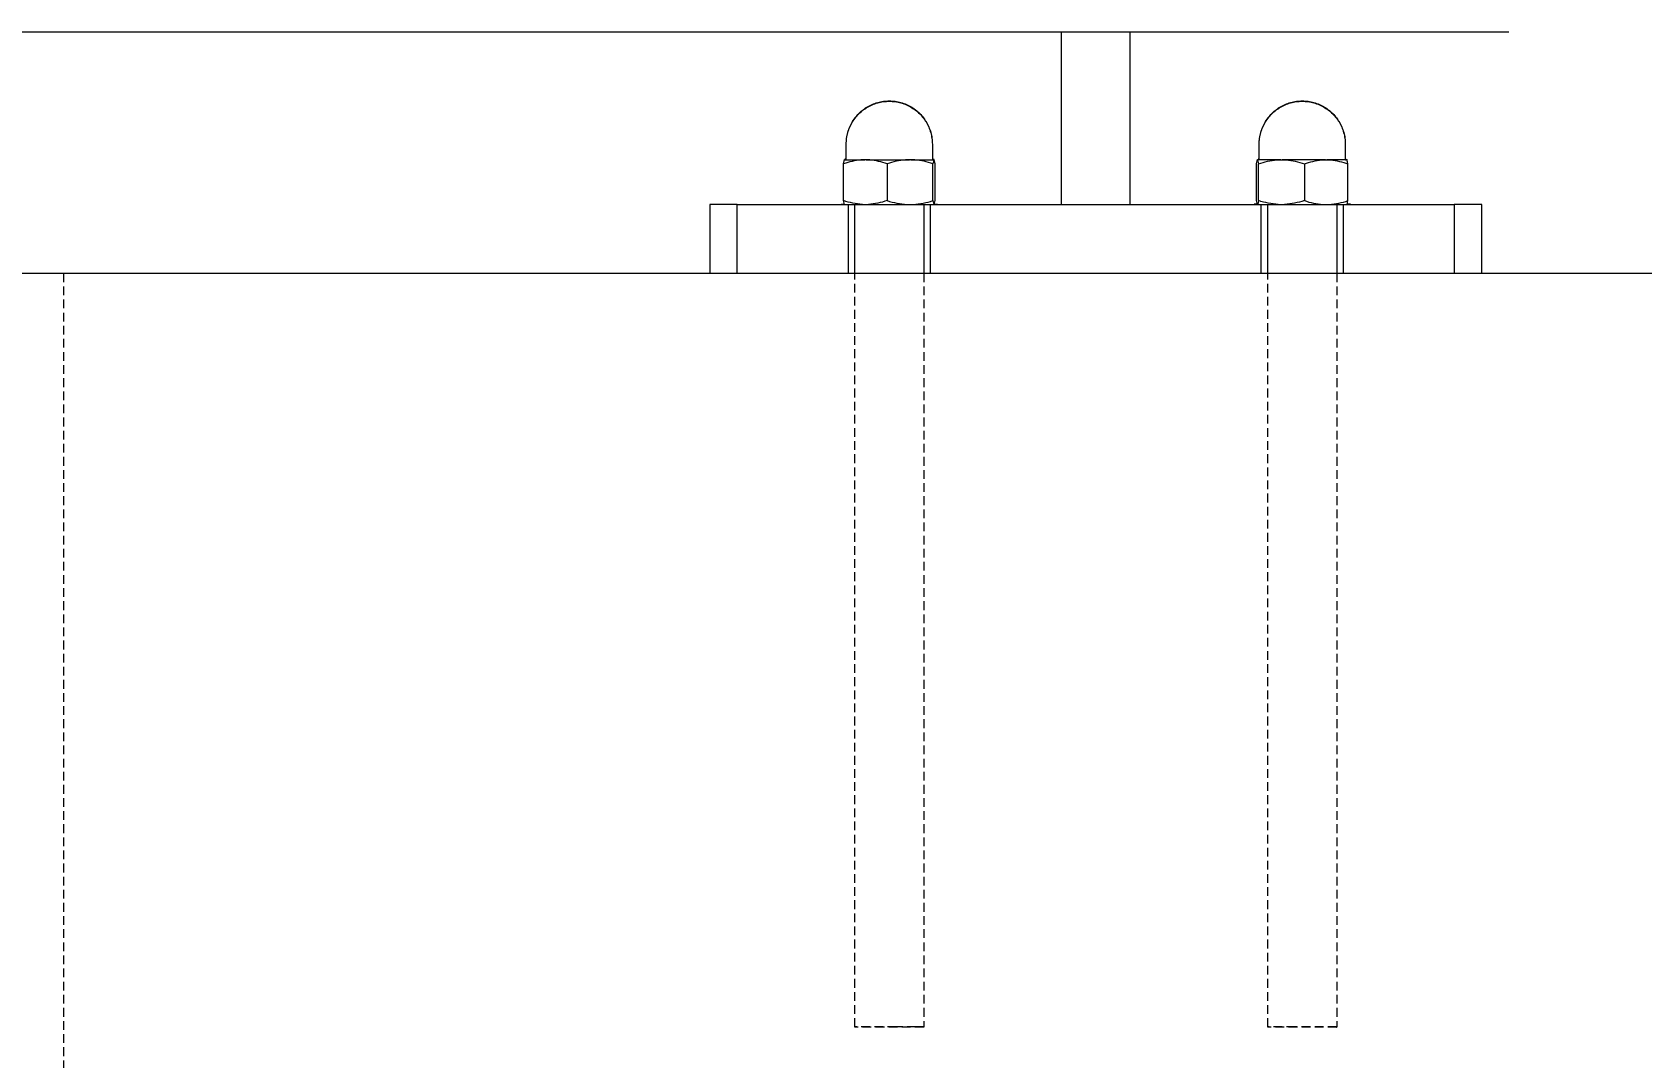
# Model space of a CAD drawing. Header units: millimetres. Extents: x -30 to 4992, y -440 to 3111.
# Drawn here: x 1723.5 to 1957.4, y 2536.9 to 2685.9 of the extents above; entities that cross this region are included whole.
import ezdxf

# ---------------------------------------------------------------- set-up
doc = ezdxf.new("R2010")
doc.units = ezdxf.units.MM
doc.linetypes.add('HIDDEN', pattern=[1.905, 1.27, -0.635])
for name, color, linetype, lineweight in [('ZANO_R', 7, 'Continuous', 0), ('ZANO_R_przerywana', 7, 'HIDDEN', 0), ('ZANO_W', 1, 'Continuous', 0)]:
    doc.layers.add(name, color=color, linetype=linetype, lineweight=lineweight)
doc.styles.add('Arial', font='arial.ttf')
doc.styles.get("Standard").update_dxf_attribs({"font": 'ARIALUNI.TTF'})
doc.dimstyles.new('pl i ang', dxfattribs={"dimtxt": 50, "dimasz": 50, "dimexe": 1.25, "dimexo": 0.625, "dimgap": 10, "dimtad": 1, "dimtoh": 1, "dimtxsty": 'Standard', "dimcen": 2.5, "dimclrd": 1, "dimclre": 1, "dimclrt": 1, "dimadec": 0, "dimazin": 0, "dimtfac": 1, "dimtmove": 0, "dimatfit": 3, "dimfxl": 1, "dimarcsym": 1})

# ---------------------------------------------------------------- blocks, each defined once
blk = doc.blocks.new('*D398')
at = {"layer": 'ZANO_W', "color": 1, "lineweight": -2}
blk.add_line((4767.53, 2727.88), (4772.47, 2764.68), dxfattribs=at)
for start, end in [(0, 82.3581), (104.3548, 126.3515), (316.0066, 338.0033)]:
    blk.add_arc((4757.2, 2650.87), 104.83, start, end, dxfattribs=at)
at = {"layer": 'ZANO_W', "color": 1}
for points in [[(4731.6, 2745.77), (4730.81, 2759.08), (4771.14, 2754.77)], [(4860.94, 2610.33), (4847.85, 2612.88), (4862.03, 2650.87)]]:
    blk.add_solid(points, dxfattribs=at)
at = {"layer": 'ZANO_W', "color": 1, "insert": (4859.19, 2740.09), "char_height": 40, "attachment_point": 5, "rotation": 311.179, "style": 'Arial'}
blk.add_mtext('82%%d', dxfattribs=at)

msp = doc.modelspace()

# ---------------------------------------------------------------- linework, layer by layer
at = {"layer": 'ZANO_R'}
for p, q in [((1938.02, 2685.89), (148.02, 2685.89)), ((1873.02, 2660.87), (1873.02, 2685.89)), ((1883.02, 2660.87), (1883.02, 2685.89)), ((1845.52, 2675.39), (1845.72, 2675.47)), ((1845.72, 2675.47), (1845.92, 2675.55)), ((1845.72, 2675.42), (1845.92, 2675.5)), ((1845.92, 2675.55), (1846.12, 2675.61)), ((1845.92, 2675.5), (1846.13, 2675.56)), ((1846.12, 2675.61), (1846.33, 2675.68)), ((1846.13, 2675.56), (1846.33, 2675.62)), ((1846.33, 2675.68), (1846.53, 2675.73)), ((1846.33, 2675.62), (1846.54, 2675.68)), ((1846.53, 2675.73), (1846.74, 2675.78)), ((1846.54, 2675.68), (1846.74, 2675.73)), ((1846.74, 2675.78), (1846.95, 2675.82)), ((1846.74, 2675.73), (1846.95, 2675.77)), ((1846.95, 2675.82), (1847.16, 2675.85)), ((1846.95, 2675.77), (1847.16, 2675.8)), ((1847.16, 2675.85), (1847.38, 2675.87)), ((1847.16, 2675.8), (1847.38, 2675.82)), ((1847.38, 2675.87), (1847.59, 2675.89)), ((1847.38, 2675.82), (1847.59, 2675.84)), ((1847.59, 2675.89), (1847.8, 2675.9)), ((1847.59, 2675.84), (1847.8, 2675.85)), ((1847.8, 2675.9), (1848.02, 2675.91)), ((1847.8, 2675.85), (1848.02, 2675.86)), ((1848.02, 2675.91), (1848.23, 2675.9)), ((1848.02, 2675.86), (1848.23, 2675.85)), ((1848.23, 2675.9), (1848.44, 2675.89)), ((1848.23, 2675.85), (1848.44, 2675.84)), ((1848.44, 2675.89), (1848.66, 2675.87)), ((1848.44, 2675.84), (1848.66, 2675.82)), ((1848.66, 2675.87), (1848.87, 2675.85)), ((1848.66, 2675.82), (1848.87, 2675.8)), ((1848.87, 2675.85), (1849.08, 2675.82)), ((1848.87, 2675.8), (1849.08, 2675.77)), ((1849.08, 2675.82), (1849.29, 2675.78)), ((1849.08, 2675.77), (1849.29, 2675.73)), ((1849.29, 2675.78), (1849.5, 2675.73)), ((1849.29, 2675.73), (1849.5, 2675.68)), ((1849.5, 2675.73), (1849.7, 2675.68)), ((1849.5, 2675.68), (1849.7, 2675.62)), ((1849.7, 2675.68), (1849.91, 2675.61)), ((1849.7, 2675.62), (1849.91, 2675.56)), ((1849.91, 2675.61), (1850.11, 2675.55)), ((1849.91, 2675.56), (1850.11, 2675.5)), ((1850.11, 2675.55), (1850.31, 2675.47)), ((1850.11, 2675.5), (1850.31, 2675.42)), ((1850.31, 2675.47), (1850.51, 2675.39)), ((1905.52, 2675.39), (1905.72, 2675.47)), ((1905.72, 2675.47), (1905.92, 2675.55)), ((1905.72, 2675.42), (1905.92, 2675.5)), ((1905.92, 2675.55), (1906.12, 2675.61)), ((1905.92, 2675.5), (1906.13, 2675.56)), ((1906.12, 2675.61), (1906.33, 2675.68)), ((1906.13, 2675.56), (1906.33, 2675.62)), ((1906.33, 2675.68), (1906.53, 2675.73)), ((1906.33, 2675.62), (1906.54, 2675.68)), ((1906.53, 2675.73), (1906.74, 2675.78)), ((1906.54, 2675.68), (1906.74, 2675.73)), ((1906.74, 2675.78), (1906.95, 2675.82)), ((1906.74, 2675.73), (1906.95, 2675.77)), ((1906.95, 2675.82), (1907.16, 2675.85)), ((1906.95, 2675.77), (1907.16, 2675.8)), ((1907.16, 2675.85), (1907.38, 2675.87)), ((1907.16, 2675.8), (1907.38, 2675.82)), ((1907.38, 2675.87), (1907.59, 2675.89)), ((1907.38, 2675.82), (1907.59, 2675.84)), ((1907.59, 2675.89), (1907.8, 2675.9)), ((1907.59, 2675.84), (1907.8, 2675.85)), ((1907.8, 2675.9), (1908.02, 2675.91)), ((1907.8, 2675.85), (1908.02, 2675.86)), ((1908.02, 2675.91), (1908.23, 2675.9)), ((1908.02, 2675.86), (1908.23, 2675.85)), ((1908.23, 2675.9), (1908.44, 2675.89)), ((1908.23, 2675.85), (1908.44, 2675.84)), ((1908.44, 2675.89), (1908.66, 2675.87)), ((1908.44, 2675.84), (1908.66, 2675.82)), ((1908.66, 2675.87), (1908.87, 2675.85)), ((1908.66, 2675.82), (1908.87, 2675.8)), ((1908.87, 2675.85), (1909.08, 2675.82)), ((1908.87, 2675.8), (1909.08, 2675.77)), ((1909.08, 2675.82), (1909.29, 2675.78)), ((1909.08, 2675.77), (1909.29, 2675.73)), ((1909.29, 2675.78), (1909.5, 2675.73)), ((1909.29, 2675.73), (1909.5, 2675.68)), ((1909.5, 2675.73), (1909.7, 2675.68)), ((1909.5, 2675.68), (1909.7, 2675.62)), ((1909.7, 2675.68), (1909.91, 2675.61)), ((1909.7, 2675.62), (1909.91, 2675.56)), ((1909.91, 2675.61), (1910.11, 2675.55)), ((1909.91, 2675.56), (1910.11, 2675.5)), ((1910.11, 2675.55), (1910.31, 2675.47)), ((1910.11, 2675.5), (1910.31, 2675.42)), ((1910.31, 2675.47), (1910.51, 2675.39)), ((1842.79, 2673.08), (1842.91, 2673.26)), ((1842.79, 2673.03), (1842.91, 2673.21)), ((1842.91, 2673.26), (1843.03, 2673.43)), ((1842.91, 2673.21), (1843.04, 2673.38)), ((1843.03, 2673.43), (1843.16, 2673.6)), ((1843.04, 2673.38), (1843.17, 2673.55)), ((1843.16, 2673.6), (1843.3, 2673.76)), ((1843.17, 2673.55), (1843.31, 2673.71)), ((1843.3, 2673.76), (1843.44, 2673.92)), ((1843.31, 2673.71), (1843.45, 2673.87)), ((1843.44, 2673.92), (1843.59, 2674.07)), ((1843.45, 2673.87), (1843.6, 2674.03)), ((1843.59, 2674.07), (1843.75, 2674.22)), ((1843.6, 2674.03), (1843.75, 2674.17)), ((1843.75, 2674.22), (1843.9, 2674.36)), ((1843.75, 2674.17), (1843.91, 2674.32)), ((1843.9, 2674.36), (1844.07, 2674.5)), ((1843.91, 2674.32), (1844.07, 2674.45)), ((1844.07, 2674.5), (1844.24, 2674.63)), ((1844.07, 2674.45), (1844.24, 2674.59)), ((1844.24, 2674.63), (1844.41, 2674.76)), ((1844.24, 2674.59), (1844.41, 2674.71)), ((1844.41, 2674.76), (1844.58, 2674.88)), ((1844.41, 2674.71), (1844.59, 2674.83)), ((1844.58, 2674.88), (1844.76, 2675)), ((1844.59, 2674.83), (1844.77, 2674.95)), ((1844.76, 2675), (1844.95, 2675.1)), ((1844.77, 2674.95), (1844.95, 2675.05)), ((1844.95, 2675.1), (1845.14, 2675.21)), ((1844.95, 2675.05), (1845.14, 2675.16)), ((1845.14, 2675.21), (1845.33, 2675.3)), ((1845.14, 2675.16), (1845.33, 2675.25)), ((1845.33, 2675.3), (1845.52, 2675.39)), ((1845.33, 2675.25), (1845.53, 2675.34)), ((1845.53, 2675.34), (1845.72, 2675.42)), ((1850.31, 2675.42), (1850.51, 2675.34)), ((1850.51, 2675.39), (1850.7, 2675.3)), ((1850.51, 2675.34), (1850.7, 2675.25)), ((1850.7, 2675.3), (1850.89, 2675.21)), ((1850.7, 2675.25), (1850.89, 2675.16)), ((1850.89, 2675.21), (1851.08, 2675.1)), ((1850.89, 2675.16), (1851.08, 2675.05)), ((1851.08, 2675.1), (1851.27, 2675)), ((1851.08, 2675.05), (1851.26, 2674.95)), ((1851.26, 2674.95), (1851.44, 2674.83)), ((1851.27, 2675), (1851.45, 2674.88)), ((1851.44, 2674.83), (1851.62, 2674.71)), ((1851.45, 2674.88), (1851.62, 2674.76)), ((1851.62, 2674.76), (1851.8, 2674.63)), ((1851.62, 2674.71), (1851.79, 2674.59)), ((1851.79, 2674.59), (1851.96, 2674.45)), ((1851.8, 2674.63), (1851.96, 2674.5)), ((1851.96, 2674.5), (1852.13, 2674.36)), ((1851.96, 2674.45), (1852.12, 2674.32)), ((1852.12, 2674.32), (1852.28, 2674.17)), ((1852.13, 2674.36), (1852.29, 2674.22)), ((1852.28, 2674.17), (1852.44, 2674.03)), ((1852.29, 2674.22), (1852.44, 2674.07)), ((1852.44, 2674.07), (1852.59, 2673.92)), ((1852.44, 2674.03), (1852.58, 2673.87)), ((1852.58, 2673.87), (1852.73, 2673.71)), ((1852.59, 2673.92), (1852.73, 2673.76)), ((1852.73, 2673.76), (1852.87, 2673.6)), ((1852.73, 2673.71), (1852.86, 2673.55)), ((1852.86, 2673.55), (1853, 2673.38)), ((1852.87, 2673.6), (1853, 2673.43)), ((1853, 2673.43), (1853.13, 2673.26)), ((1853, 2673.38), (1853.12, 2673.21)), ((1853.12, 2673.21), (1853.24, 2673.03)), ((1853.13, 2673.26), (1853.25, 2673.08)), ((1902.79, 2673.08), (1902.91, 2673.26)), ((1902.79, 2673.03), (1902.91, 2673.21)), ((1902.91, 2673.26), (1903.03, 2673.43)), ((1902.91, 2673.21), (1903.04, 2673.38)), ((1903.03, 2673.43), (1903.16, 2673.6)), ((1903.04, 2673.38), (1903.17, 2673.55)), ((1903.16, 2673.6), (1903.3, 2673.76)), ((1903.17, 2673.55), (1903.31, 2673.71)), ((1903.3, 2673.76), (1903.44, 2673.92)), ((1903.31, 2673.71), (1903.45, 2673.87)), ((1903.44, 2673.92), (1903.59, 2674.07)), ((1903.45, 2673.87), (1903.6, 2674.03)), ((1903.59, 2674.07), (1903.75, 2674.22)), ((1903.6, 2674.03), (1903.75, 2674.17)), ((1903.75, 2674.22), (1903.9, 2674.36)), ((1903.75, 2674.17), (1903.91, 2674.32)), ((1903.9, 2674.36), (1904.07, 2674.5)), ((1903.91, 2674.32), (1904.07, 2674.45)), ((1904.07, 2674.5), (1904.24, 2674.63)), ((1904.07, 2674.45), (1904.24, 2674.59)), ((1904.24, 2674.63), (1904.41, 2674.76)), ((1904.24, 2674.59), (1904.41, 2674.71)), ((1904.41, 2674.76), (1904.58, 2674.88)), ((1904.41, 2674.71), (1904.59, 2674.83)), ((1904.58, 2674.88), (1904.76, 2675)), ((1904.59, 2674.83), (1904.77, 2674.95)), ((1904.76, 2675), (1904.95, 2675.1)), ((1904.77, 2674.95), (1904.95, 2675.05)), ((1904.95, 2675.1), (1905.14, 2675.21)), ((1904.95, 2675.05), (1905.14, 2675.16)), ((1905.14, 2675.21), (1905.33, 2675.3)), ((1905.14, 2675.16), (1905.33, 2675.25)), ((1905.33, 2675.3), (1905.52, 2675.39)), ((1905.33, 2675.25), (1905.53, 2675.34)), ((1905.53, 2675.34), (1905.72, 2675.42)), ((1910.31, 2675.42), (1910.51, 2675.34)), ((1910.51, 2675.39), (1910.7, 2675.3)), ((1910.51, 2675.34), (1910.7, 2675.25)), ((1910.7, 2675.3), (1910.89, 2675.21)), ((1910.7, 2675.25), (1910.89, 2675.16)), ((1910.89, 2675.21), (1911.08, 2675.1)), ((1910.89, 2675.16), (1911.08, 2675.05)), ((1911.08, 2675.1), (1911.27, 2675)), ((1911.08, 2675.05), (1911.26, 2674.95)), ((1911.26, 2674.95), (1911.44, 2674.83)), ((1911.27, 2675), (1911.45, 2674.88)), ((1911.44, 2674.83), (1911.62, 2674.71)), ((1911.45, 2674.88), (1911.62, 2674.76)), ((1911.62, 2674.76), (1911.8, 2674.63)), ((1911.62, 2674.71), (1911.79, 2674.59)), ((1911.79, 2674.59), (1911.96, 2674.45)), ((1911.8, 2674.63), (1911.96, 2674.5)), ((1911.96, 2674.5), (1912.13, 2674.36)), ((1911.96, 2674.45), (1912.12, 2674.32)), ((1912.12, 2674.32), (1912.28, 2674.17)), ((1912.13, 2674.36), (1912.29, 2674.22)), ((1912.28, 2674.17), (1912.44, 2674.03)), ((1912.29, 2674.22), (1912.44, 2674.07)), ((1912.44, 2674.07), (1912.59, 2673.92)), ((1912.44, 2674.03), (1912.58, 2673.87)), ((1912.58, 2673.87), (1912.73, 2673.71)), ((1912.59, 2673.92), (1912.73, 2673.76)), ((1912.73, 2673.76), (1912.87, 2673.6)), ((1912.73, 2673.71), (1912.86, 2673.55)), ((1912.86, 2673.55), (1913, 2673.38)), ((1912.87, 2673.6), (1913, 2673.43)), ((1913, 2673.43), (1913.13, 2673.26)), ((1913, 2673.38), (1913.12, 2673.21)), ((1913.12, 2673.21), (1913.24, 2673.03)), ((1913.13, 2673.26), (1913.25, 2673.08)), ((1841.85, 2670.71), (1841.89, 2670.92)), ((1841.86, 2670.67), (1841.9, 2670.88)), ((1841.89, 2670.92), (1841.94, 2671.13)), ((1841.9, 2670.88), (1841.94, 2671.09)), ((1841.94, 2671.13), (1841.99, 2671.33)), ((1841.94, 2671.09), (1842, 2671.29)), ((1841.99, 2671.33), (1842.06, 2671.54)), ((1842, 2671.29), (1842.06, 2671.5)), ((1842.06, 2671.54), (1842.12, 2671.74)), ((1842.06, 2671.5), (1842.13, 2671.7)), ((1842.12, 2671.74), (1842.2, 2671.94)), ((1842.13, 2671.7), (1842.2, 2671.9)), ((1842.2, 2671.94), (1842.28, 2672.14)), ((1842.2, 2671.9), (1842.28, 2672.1)), ((1842.28, 2672.14), (1842.37, 2672.33)), ((1842.28, 2672.1), (1842.37, 2672.29)), ((1842.37, 2672.33), (1842.46, 2672.53)), ((1842.37, 2672.29), (1842.47, 2672.48)), ((1842.46, 2672.53), (1842.56, 2672.71)), ((1842.47, 2672.48), (1842.57, 2672.67)), ((1842.56, 2672.71), (1842.67, 2672.9)), ((1842.57, 2672.67), (1842.68, 2672.85)), ((1842.67, 2672.9), (1842.79, 2673.08)), ((1842.68, 2672.85), (1842.79, 2673.03)), ((1853.24, 2673.03), (1853.36, 2672.85)), ((1853.25, 2673.08), (1853.36, 2672.9)), ((1853.36, 2672.9), (1853.47, 2672.71)), ((1853.36, 2672.85), (1853.46, 2672.67)), ((1853.46, 2672.67), (1853.57, 2672.48)), ((1853.47, 2672.71), (1853.57, 2672.53)), ((1853.57, 2672.53), (1853.66, 2672.33)), ((1853.57, 2672.48), (1853.66, 2672.29)), ((1853.66, 2672.33), (1853.75, 2672.14)), ((1853.66, 2672.29), (1853.75, 2672.1)), ((1853.75, 2672.14), (1853.83, 2671.94)), ((1853.75, 2672.1), (1853.83, 2671.9)), ((1853.83, 2671.94), (1853.91, 2671.74)), ((1853.83, 2671.9), (1853.91, 2671.7)), ((1853.91, 2671.74), (1853.98, 2671.54)), ((1853.91, 2671.7), (1853.97, 2671.5)), ((1853.97, 2671.5), (1854.03, 2671.29)), ((1853.98, 2671.54), (1854.04, 2671.33)), ((1854.03, 2671.29), (1854.09, 2671.09)), ((1854.04, 2671.33), (1854.09, 2671.13)), ((1854.09, 2671.13), (1854.14, 2670.92)), ((1854.09, 2671.09), (1854.14, 2670.88)), ((1854.14, 2670.92), (1854.18, 2670.71)), ((1854.14, 2670.88), (1854.17, 2670.67)), ((1901.85, 2670.71), (1901.89, 2670.92)), ((1901.86, 2670.67), (1901.9, 2670.88)), ((1901.89, 2670.92), (1901.94, 2671.13)), ((1901.9, 2670.88), (1901.94, 2671.09)), ((1901.94, 2671.13), (1901.99, 2671.33)), ((1901.94, 2671.09), (1902, 2671.29)), ((1901.99, 2671.33), (1902.06, 2671.54)), ((1902, 2671.29), (1902.06, 2671.5)), ((1902.06, 2671.54), (1902.12, 2671.74)), ((1902.06, 2671.5), (1902.13, 2671.7)), ((1902.12, 2671.74), (1902.2, 2671.94)), ((1902.13, 2671.7), (1902.2, 2671.9)), ((1902.2, 2671.94), (1902.28, 2672.14)), ((1902.2, 2671.9), (1902.28, 2672.1)), ((1902.28, 2672.14), (1902.37, 2672.33)), ((1902.28, 2672.1), (1902.37, 2672.29)), ((1902.37, 2672.33), (1902.46, 2672.53)), ((1902.37, 2672.29), (1902.47, 2672.48)), ((1902.46, 2672.53), (1902.56, 2672.71)), ((1902.47, 2672.48), (1902.57, 2672.67)), ((1902.56, 2672.71), (1902.67, 2672.9)), ((1902.57, 2672.67), (1902.68, 2672.85)), ((1902.67, 2672.9), (1902.79, 2673.08)), ((1902.68, 2672.85), (1902.79, 2673.03)), ((1913.24, 2673.03), (1913.36, 2672.85)), ((1913.25, 2673.08), (1913.36, 2672.9)), ((1913.36, 2672.9), (1913.47, 2672.71)), ((1913.36, 2672.85), (1913.46, 2672.67)), ((1913.46, 2672.67), (1913.57, 2672.48)), ((1913.47, 2672.71), (1913.57, 2672.53)), ((1913.57, 2672.53), (1913.66, 2672.33)), ((1913.57, 2672.48), (1913.66, 2672.29)), ((1913.66, 2672.33), (1913.75, 2672.14)), ((1913.66, 2672.29), (1913.75, 2672.1)), ((1913.75, 2672.14), (1913.83, 2671.94)), ((1913.75, 2672.1), (1913.83, 2671.9)), ((1913.83, 2671.94), (1913.91, 2671.74)), ((1913.83, 2671.9), (1913.91, 2671.7)), ((1913.91, 2671.74), (1913.98, 2671.54)), ((1913.91, 2671.7), (1913.97, 2671.5)), ((1913.97, 2671.5), (1914.03, 2671.29)), ((1913.98, 2671.54), (1914.04, 2671.33)), ((1914.03, 2671.29), (1914.09, 2671.09)), ((1914.04, 2671.33), (1914.09, 2671.13)), ((1914.09, 2671.13), (1914.14, 2670.92)), ((1914.09, 2671.09), (1914.14, 2670.88)), ((1914.14, 2670.92), (1914.18, 2670.71)), ((1914.14, 2670.88), (1914.17, 2670.67)), ((1841.77, 2669.86), (1841.78, 2670.07)), ((1841.77, 2669.82), (1841.78, 2670.03)), ((1841.77, 2669.61), (1841.77, 2669.82)), ((1841.77, 2667.48), (1841.77, 2669.61)), ((1841.78, 2670.07), (1841.8, 2670.29)), ((1841.78, 2670.03), (1841.8, 2670.25)), ((1841.8, 2670.29), (1841.82, 2670.5)), ((1841.8, 2670.25), (1841.82, 2670.46)), ((1841.82, 2670.5), (1841.85, 2670.71)), ((1841.82, 2670.46), (1841.86, 2670.67)), ((1854.17, 2670.67), (1854.21, 2670.46)), ((1854.18, 2670.71), (1854.21, 2670.5)), ((1854.21, 2670.5), (1854.23, 2670.29)), ((1854.21, 2670.46), (1854.23, 2670.25)), ((1854.23, 2670.29), (1854.25, 2670.07)), ((1854.23, 2670.25), (1854.25, 2670.03)), ((1854.25, 2670.07), (1854.26, 2669.86)), ((1854.25, 2670.03), (1854.26, 2669.82)), ((1854.26, 2669.82), (1854.27, 2669.61)), ((1854.27, 2669.61), (1854.27, 2667.48)), ((1901.77, 2669.86), (1901.78, 2670.07)), ((1901.77, 2669.82), (1901.78, 2670.03)), ((1901.77, 2669.61), (1901.77, 2669.82)), ((1901.77, 2667.48), (1901.77, 2669.61)), ((1901.78, 2670.07), (1901.8, 2670.29)), ((1901.78, 2670.03), (1901.8, 2670.25)), ((1901.8, 2670.29), (1901.82, 2670.5)), ((1901.8, 2670.25), (1901.82, 2670.46)), ((1901.82, 2670.5), (1901.85, 2670.71)), ((1901.82, 2670.46), (1901.86, 2670.67)), ((1914.17, 2670.67), (1914.21, 2670.46)), ((1914.18, 2670.71), (1914.21, 2670.5)), ((1914.21, 2670.5), (1914.23, 2670.29)), ((1914.21, 2670.46), (1914.23, 2670.25)), ((1914.23, 2670.29), (1914.25, 2670.07)), ((1914.23, 2670.25), (1914.25, 2670.03)), ((1914.25, 2670.07), (1914.26, 2669.86)), ((1914.25, 2670.03), (1914.26, 2669.82)), ((1914.26, 2669.82), (1914.27, 2669.61)), ((1914.27, 2669.61), (1914.27, 2667.48)), ((1841.37, 2666.83), (1841.52, 2667.41)), ((1841.37, 2666.78), (1841.51, 2667.35)), ((1841.68, 2666.88), (1841.37, 2666.78)), ((1841.37, 2666.78), (1841.37, 2666.83)), ((1841.37, 2661.44), (1841.37, 2666.78)), ((1841.51, 2667.35), (1841.52, 2667.36)), ((1841.52, 2667.41), (1841.56, 2667.36)), ((1841.52, 2667.36), (1841.52, 2667.36)), ((1841.52, 2667.36), (1841.52, 2667.36)), ((1841.52, 2667.36), (1841.52, 2667.36)), ((1841.52, 2667.36), (1841.52, 2667.36)), ((1841.52, 2667.36), (1841.52, 2667.36)), ((1841.52, 2667.36), (1841.56, 2667.36)), ((1841.74, 2667.41), (1841.53, 2667.41)), ((1841.56, 2667.36), (1841.7, 2667.36)), ((1841.65, 2667.41), (1841.77, 2667.53)), ((1841.66, 2667.36), (1841.66, 2667.36)), ((1841.66, 2667.36), (1841.67, 2667.36)), ((1841.67, 2667.36), (1841.67, 2667.36)), ((1841.67, 2667.36), (1841.68, 2667.36)), ((1841.68, 2667.36), (1841.68, 2667.36)), ((1841.68, 2667.36), (1841.68, 2667.36)), ((1841.68, 2667.36), (1841.69, 2667.36)), ((1841.99, 2666.98), (1841.68, 2666.88)), ((1841.69, 2667.36), (1841.69, 2667.37)), ((1841.69, 2667.37), (1841.69, 2667.37)), ((1841.69, 2667.37), (1841.7, 2667.37)), ((1841.7, 2667.37), (1841.7, 2667.37)), ((1841.7, 2667.37), (1841.71, 2667.37)), ((1841.7, 2667.36), (1842.29, 2667.36)), ((1841.71, 2667.37), (1841.71, 2667.38)), ((1841.71, 2667.38), (1841.72, 2667.38)), ((1841.71, 2667.37), (1841.71, 2667.37)), ((1841.72, 2667.38), (1841.73, 2667.39)), ((1841.72, 2667.38), (1841.72, 2667.38)), ((1841.72, 2667.38), (1841.72, 2667.38)), ((1841.73, 2667.39), (1841.73, 2667.4)), ((1841.73, 2667.4), (1841.74, 2667.4)), ((1841.73, 2667.39), (1841.73, 2667.39)), ((1841.73, 2667.39), (1841.73, 2667.39)), ((1841.74, 2667.4), (1841.74, 2667.41)), ((1841.74, 2667.41), (1841.75, 2667.41)), ((1841.74, 2667.4), (1841.74, 2667.4)), ((1841.74, 2667.4), (1841.74, 2667.4)), ((1841.75, 2667.42), (1841.75, 2667.43)), ((1841.75, 2667.43), (1841.76, 2667.43)), ((1841.75, 2667.41), (1841.75, 2667.42)), ((1841.75, 2667.42), (1841.75, 2667.42)), ((1841.75, 2667.41), (1841.75, 2667.41)), ((1841.76, 2667.45), (1841.76, 2667.46)), ((1841.76, 2667.46), (1841.76, 2667.46)), ((1841.76, 2667.46), (1841.77, 2667.46)), ((1841.76, 2667.44), (1841.76, 2667.45)), ((1841.76, 2667.45), (1841.76, 2667.45)), ((1841.76, 2667.43), (1841.76, 2667.44)), ((1841.76, 2667.44), (1841.76, 2667.44)), ((1841.76, 2667.44), (1841.76, 2667.44)), ((1841.76, 2667.43), (1841.76, 2667.43)), ((1841.77, 2667.47), (1841.77, 2667.48)), ((1841.77, 2667.46), (1841.77, 2667.47)), ((1841.77, 2667.47), (1841.77, 2667.47)), ((1842.3, 2667.06), (1841.99, 2666.98)), ((1842.29, 2667.36), (1844.46, 2667.36)), ((1842.62, 2667.13), (1842.3, 2667.06)), ((1842.93, 2667.2), (1842.62, 2667.13)), ((1843.25, 2667.25), (1842.93, 2667.2)), ((1843.57, 2667.29), (1843.25, 2667.25)), ((1843.9, 2667.33), (1843.57, 2667.29)), ((1844.22, 2667.35), (1843.9, 2667.33)), ((1844.54, 2667.36), (1844.22, 2667.35)), ((1844.87, 2667.35), (1844.54, 2667.36)), ((1844.64, 2667.36), (1850.95, 2667.36)), ((1845.19, 2667.33), (1844.87, 2667.35)), ((1845.51, 2667.29), (1845.19, 2667.33)), ((1845.83, 2667.25), (1845.51, 2667.29)), ((1846.15, 2667.2), (1845.83, 2667.25)), ((1846.47, 2667.13), (1846.15, 2667.2)), ((1846.79, 2667.06), (1846.47, 2667.13)), ((1847.1, 2666.98), (1846.79, 2667.06)), ((1847.41, 2666.88), (1847.1, 2666.98)), ((1847.72, 2666.78), (1847.41, 2666.88)), ((1848.04, 2666.88), (1847.72, 2666.78)), ((1847.72, 2666.78), (1847.72, 2661.44)), ((1848.36, 2666.98), (1848.04, 2666.88)), ((1848.69, 2667.06), (1848.36, 2666.98)), ((1849.02, 2667.14), (1848.69, 2667.06)), ((1849.35, 2667.2), (1849.02, 2667.14)), ((1849.69, 2667.25), (1849.35, 2667.2)), ((1850.02, 2667.29), (1849.69, 2667.25)), ((1850.36, 2667.33), (1850.02, 2667.29)), ((1850.7, 2667.35), (1850.36, 2667.33)), ((1851.04, 2667.36), (1850.7, 2667.35)), ((1851.38, 2667.35), (1851.04, 2667.36)), ((1851.14, 2667.36), (1854.51, 2667.36)), ((1851.72, 2667.33), (1851.38, 2667.35)), ((1852.05, 2667.29), (1851.72, 2667.33)), ((1852.39, 2667.25), (1852.05, 2667.29)), ((1852.72, 2667.2), (1852.39, 2667.25)), ((1853.06, 2667.14), (1852.72, 2667.2)), ((1853.39, 2667.06), (1853.06, 2667.14)), ((1853.71, 2666.98), (1853.39, 2667.06)), ((1854.04, 2666.88), (1853.71, 2666.98)), ((1854.36, 2666.78), (1854.04, 2666.88)), ((1854.27, 2667.53), (1854.27, 2667.52)), ((1854.27, 2667.52), (1854.27, 2667.52)), ((1854.27, 2667.52), (1854.27, 2667.52)), ((1854.27, 2667.52), (1854.27, 2667.51)), ((1854.27, 2667.51), (1854.27, 2667.51)), ((1854.27, 2667.51), (1854.27, 2667.5)), ((1854.27, 2667.5), (1854.27, 2667.5)), ((1854.27, 2667.5), (1854.27, 2667.5)), ((1854.27, 2667.5), (1854.27, 2667.49)), ((1854.27, 2667.49), (1854.27, 2667.49)), ((1854.27, 2667.49), (1854.27, 2667.48)), ((1854.27, 2667.48), (1854.28, 2667.48)), ((1854.27, 2667.48), (1854.27, 2667.47)), ((1854.27, 2667.47), (1854.27, 2667.47)), ((1854.27, 2667.47), (1854.27, 2667.46)), ((1854.27, 2667.46), (1854.27, 2667.46)), ((1854.27, 2667.46), (1854.27, 2667.46)), ((1854.27, 2667.46), (1854.27, 2667.45)), ((1854.27, 2667.45), (1854.27, 2667.45)), ((1854.27, 2667.45), (1854.27, 2667.44)), ((1854.27, 2667.44), (1854.27, 2667.44)), ((1854.27, 2667.44), (1854.27, 2667.44)), ((1854.27, 2667.44), (1854.27, 2667.43)), ((1854.27, 2667.43), (1854.28, 2667.43)), ((1854.28, 2667.48), (1854.28, 2667.48)), ((1854.28, 2667.48), (1854.28, 2667.47)), ((1854.28, 2667.47), (1854.28, 2667.47)), ((1854.28, 2667.47), (1854.28, 2667.47)), ((1854.28, 2667.47), (1854.29, 2667.46)), ((1854.28, 2667.43), (1854.28, 2667.42)), ((1854.28, 2667.42), (1854.28, 2667.42)), ((1854.28, 2667.42), (1854.28, 2667.42)), ((1854.28, 2667.42), (1854.28, 2667.41)), ((1854.28, 2667.41), (1854.29, 2667.41)), ((1854.29, 2667.46), (1854.29, 2667.46)), ((1854.29, 2667.46), (1854.29, 2667.46)), ((1854.29, 2667.46), (1854.29, 2667.45)), ((1854.29, 2667.45), (1854.29, 2667.45)), ((1854.29, 2667.45), (1854.3, 2667.45)), ((1854.29, 2667.41), (1854.29, 2667.41)), ((1854.29, 2667.41), (1854.29, 2667.4)), ((1854.46, 2667.41), (1854.29, 2667.41)), ((1854.29, 2667.4), (1854.29, 2667.4)), ((1854.29, 2667.4), (1854.3, 2667.4)), ((1854.3, 2667.45), (1854.3, 2667.44)), ((1854.3, 2667.44), (1854.3, 2667.44)), ((1854.3, 2667.44), (1854.31, 2667.44)), ((1854.3, 2667.4), (1854.3, 2667.39)), ((1854.3, 2667.39), (1854.3, 2667.39)), ((1854.3, 2667.39), (1854.31, 2667.39)), ((1854.31, 2667.44), (1854.31, 2667.44)), ((1854.31, 2667.44), (1854.31, 2667.43)), ((1854.31, 2667.43), (1854.32, 2667.43)), ((1854.31, 2667.39), (1854.31, 2667.38)), ((1854.31, 2667.38), (1854.31, 2667.38)), ((1854.31, 2667.38), (1854.31, 2667.38)), ((1854.31, 2667.38), (1854.32, 2667.38)), ((1854.32, 2667.43), (1854.32, 2667.43)), ((1854.32, 2667.43), (1854.32, 2667.43)), ((1854.32, 2667.43), (1854.33, 2667.42)), ((1854.32, 2667.38), (1854.32, 2667.37)), ((1854.32, 2667.37), (1854.33, 2667.37)), ((1854.33, 2667.42), (1854.33, 2667.42)), ((1854.33, 2667.42), (1854.33, 2667.42)), ((1854.33, 2667.42), (1854.34, 2667.42)), ((1854.33, 2667.37), (1854.33, 2667.37)), ((1854.33, 2667.37), (1854.33, 2667.37)), ((1854.33, 2667.37), (1854.34, 2667.37)), ((1854.34, 2667.42), (1854.34, 2667.42)), ((1854.34, 2667.42), (1854.34, 2667.42)), ((1854.34, 2667.42), (1854.35, 2667.41)), ((1854.34, 2667.37), (1854.34, 2667.37)), ((1854.34, 2667.37), (1854.34, 2667.36)), ((1854.34, 2667.36), (1854.35, 2667.36)), ((1854.35, 2667.41), (1854.35, 2667.41)), ((1854.35, 2667.41), (1854.36, 2667.41)), ((1854.35, 2667.36), (1854.35, 2667.36)), ((1854.35, 2667.36), (1854.36, 2667.36)), ((1854.36, 2667.41), (1854.36, 2667.41)), ((1854.36, 2667.41), (1854.36, 2667.41)), ((1854.36, 2667.41), (1854.37, 2667.41)), ((1854.36, 2667.36), (1854.36, 2667.36)), ((1854.36, 2667.36), (1854.36, 2667.36)), ((1854.36, 2667.36), (1854.37, 2667.36)), ((1854.51, 2667.36), (1854.36, 2666.78)), ((1854.36, 2661.44), (1854.36, 2666.78)), ((1854.37, 2667.41), (1854.37, 2667.41)), ((1854.37, 2667.41), (1854.38, 2667.41)), ((1854.5, 2667.41), (1854.46, 2667.41)), ((1854.51, 2667.41), (1854.5, 2667.41)), ((1854.52, 2667.41), (1854.51, 2667.41)), ((1854.66, 2666.78), (1854.51, 2667.36)), ((1854.52, 2667.41), (1854.52, 2667.41)), ((1854.66, 2666.83), (1854.52, 2667.41)), ((1854.52, 2667.41), (1854.52, 2667.41)), ((1854.52, 2667.41), (1854.52, 2667.41)), ((1854.52, 2667.41), (1854.52, 2667.41)), ((1854.52, 2667.41), (1854.52, 2667.41)), ((1854.52, 2667.41), (1854.52, 2667.41)), ((1854.65, 2666.83), (1854.66, 2666.83)), ((1854.66, 2666.78), (1854.66, 2666.83)), ((1854.66, 2661.44), (1854.66, 2666.78)), ((1901.37, 2666.83), (1901.51, 2667.41)), ((1901.37, 2666.78), (1901.52, 2667.36)), ((1901.38, 2666.83), (1901.37, 2666.83)), ((1901.37, 2666.78), (1901.37, 2666.83)), ((1901.37, 2661.44), (1901.37, 2666.78)), ((1901.51, 2667.41), (1901.52, 2667.41)), ((1901.52, 2667.41), (1901.52, 2667.41)), ((1901.52, 2667.41), (1901.52, 2667.41)), ((1901.52, 2667.41), (1901.52, 2667.41)), ((1901.52, 2667.41), (1901.52, 2667.41)), ((1901.52, 2667.41), (1901.52, 2667.41)), ((1901.52, 2667.41), (1901.52, 2667.41)), ((1901.52, 2667.41), (1901.53, 2667.41)), ((1901.52, 2667.36), (1901.67, 2666.78)), ((1901.53, 2667.41), (1901.57, 2667.41)), ((1904.9, 2667.36), (1901.53, 2667.36)), ((1901.57, 2667.41), (1901.74, 2667.41)), ((1901.65, 2667.41), (1901.77, 2667.53)), ((1901.65, 2667.36), (1901.77, 2667.48)), ((1901.67, 2666.78), (1901.99, 2666.88)), ((1901.67, 2661.44), (1901.67, 2666.78)), ((1901.99, 2666.88), (1902.32, 2666.98)), ((1902.32, 2666.98), (1902.65, 2667.06)), ((1902.65, 2667.06), (1902.98, 2667.14)), ((1902.98, 2667.14), (1903.31, 2667.2)), ((1903.31, 2667.2), (1903.64, 2667.25)), ((1903.64, 2667.25), (1903.98, 2667.29)), ((1903.98, 2667.29), (1904.32, 2667.33)), ((1904.32, 2667.33), (1904.65, 2667.35)), ((1904.65, 2667.35), (1904.99, 2667.36)), ((1904.99, 2667.36), (1905.33, 2667.35)), ((1911.39, 2667.36), (1905.08, 2667.36)), ((1905.33, 2667.35), (1905.67, 2667.33)), ((1905.67, 2667.33), (1906.01, 2667.29)), ((1906.01, 2667.29), (1906.34, 2667.25)), ((1906.34, 2667.25), (1906.68, 2667.2)), ((1906.68, 2667.2), (1907.01, 2667.14)), ((1907.01, 2667.14), (1907.34, 2667.06)), ((1907.34, 2667.06), (1907.67, 2666.98)), ((1907.67, 2666.98), (1907.99, 2666.88)), ((1907.99, 2666.88), (1908.32, 2666.78)), ((1908.32, 2666.78), (1908.62, 2666.88)), ((1908.32, 2666.78), (1908.32, 2661.44)), ((1908.62, 2666.88), (1908.93, 2666.98)), ((1908.93, 2666.98), (1909.24, 2667.06)), ((1909.24, 2667.06), (1909.56, 2667.13)), ((1909.56, 2667.13), (1909.88, 2667.2)), ((1909.88, 2667.2), (1910.2, 2667.25)), ((1910.2, 2667.25), (1910.52, 2667.29)), ((1910.52, 2667.29), (1910.84, 2667.33)), ((1910.84, 2667.33), (1911.16, 2667.35)), ((1911.16, 2667.35), (1911.49, 2667.36)), ((1911.49, 2667.36), (1911.81, 2667.35)), ((1913.74, 2667.36), (1911.57, 2667.36)), ((1911.81, 2667.35), (1912.14, 2667.33)), ((1912.14, 2667.33), (1912.46, 2667.29)), ((1912.46, 2667.29), (1912.78, 2667.25)), ((1912.78, 2667.25), (1913.1, 2667.2)), ((1913.1, 2667.2), (1913.42, 2667.13)), ((1913.42, 2667.13), (1913.73, 2667.06)), ((1913.73, 2667.06), (1914.04, 2666.98)), ((1914.33, 2667.36), (1913.74, 2667.36)), ((1914.04, 2666.98), (1914.35, 2666.88)), ((1914.27, 2667.53), (1914.27, 2667.52)), ((1914.27, 2667.52), (1914.27, 2667.52)), ((1914.27, 2667.52), (1914.27, 2667.52)), ((1914.27, 2667.52), (1914.27, 2667.51)), ((1914.27, 2667.51), (1914.27, 2667.51)), ((1914.27, 2667.51), (1914.27, 2667.5)), ((1914.27, 2667.5), (1914.27, 2667.5)), ((1914.27, 2667.5), (1914.27, 2667.5)), ((1914.27, 2667.5), (1914.27, 2667.49)), ((1914.27, 2667.49), (1914.27, 2667.49)), ((1914.27, 2667.49), (1914.27, 2667.48)), ((1914.27, 2667.48), (1914.27, 2667.47)), ((1914.27, 2667.48), (1914.28, 2667.48)), ((1914.27, 2667.47), (1914.27, 2667.47)), ((1914.27, 2667.47), (1914.27, 2667.46)), ((1914.27, 2667.46), (1914.27, 2667.46)), ((1914.27, 2667.46), (1914.27, 2667.46)), ((1914.27, 2667.46), (1914.27, 2667.45)), ((1914.27, 2667.45), (1914.27, 2667.45)), ((1914.27, 2667.45), (1914.27, 2667.44)), ((1914.27, 2667.44), (1914.27, 2667.44)), ((1914.27, 2667.44), (1914.27, 2667.44)), ((1914.27, 2667.44), (1914.27, 2667.43)), ((1914.27, 2667.43), (1914.28, 2667.43)), ((1914.28, 2667.48), (1914.28, 2667.48)), ((1914.28, 2667.48), (1914.28, 2667.47)), ((1914.28, 2667.47), (1914.28, 2667.47)), ((1914.28, 2667.47), (1914.28, 2667.47)), ((1914.28, 2667.47), (1914.29, 2667.46)), ((1914.28, 2667.43), (1914.28, 2667.42)), ((1914.28, 2667.42), (1914.28, 2667.42)), ((1914.28, 2667.42), (1914.28, 2667.42)), ((1914.28, 2667.42), (1914.28, 2667.41)), ((1914.28, 2667.41), (1914.29, 2667.41)), ((1914.29, 2667.46), (1914.29, 2667.46)), ((1914.29, 2667.46), (1914.29, 2667.46)), ((1914.29, 2667.46), (1914.29, 2667.45)), ((1914.29, 2667.45), (1914.29, 2667.45)), ((1914.29, 2667.45), (1914.3, 2667.45)), ((1914.29, 2667.41), (1914.29, 2667.41)), ((1914.29, 2667.41), (1914.29, 2667.4)), ((1914.29, 2667.41), (1914.51, 2667.41)), ((1914.29, 2667.4), (1914.29, 2667.4)), ((1914.29, 2667.4), (1914.3, 2667.4)), ((1914.3, 2667.45), (1914.3, 2667.44)), ((1914.3, 2667.44), (1914.3, 2667.44)), ((1914.3, 2667.44), (1914.31, 2667.44)), ((1914.3, 2667.4), (1914.3, 2667.39)), ((1914.3, 2667.39), (1914.3, 2667.39)), ((1914.3, 2667.39), (1914.3, 2667.39)), ((1914.3, 2667.39), (1914.31, 2667.39)), ((1914.31, 2667.44), (1914.31, 2667.44)), ((1914.31, 2667.44), (1914.31, 2667.43)), ((1914.31, 2667.43), (1914.32, 2667.43)), ((1914.31, 2667.39), (1914.31, 2667.38)), ((1914.31, 2667.38), (1914.31, 2667.38)), ((1914.31, 2667.38), (1914.32, 2667.38)), ((1914.32, 2667.43), (1914.32, 2667.43)), ((1914.32, 2667.43), (1914.32, 2667.43)), ((1914.32, 2667.43), (1914.33, 2667.42)), ((1914.32, 2667.38), (1914.32, 2667.38)), ((1914.32, 2667.38), (1914.32, 2667.37)), ((1914.32, 2667.37), (1914.33, 2667.37)), ((1914.33, 2667.42), (1914.33, 2667.42)), ((1914.33, 2667.42), (1914.33, 2667.42)), ((1914.33, 2667.42), (1914.34, 2667.42)), ((1914.33, 2667.37), (1914.33, 2667.37)), ((1914.33, 2667.37), (1914.34, 2667.37)), ((1914.47, 2667.36), (1914.33, 2667.36)), ((1914.34, 2667.42), (1914.34, 2667.42)), ((1914.34, 2667.42), (1914.34, 2667.42)), ((1914.34, 2667.42), (1914.35, 2667.41)), ((1914.34, 2667.37), (1914.34, 2667.37)), ((1914.34, 2667.37), (1914.34, 2667.36)), ((1914.34, 2667.36), (1914.35, 2667.36)), ((1914.35, 2667.41), (1914.35, 2667.41)), ((1914.35, 2667.41), (1914.36, 2667.41)), ((1914.35, 2667.36), (1914.35, 2667.36)), ((1914.35, 2667.36), (1914.36, 2667.36)), ((1914.35, 2666.88), (1914.66, 2666.78)), ((1914.36, 2667.41), (1914.36, 2667.41)), ((1914.36, 2667.41), (1914.36, 2667.41)), ((1914.36, 2667.41), (1914.37, 2667.41)), ((1914.36, 2667.36), (1914.36, 2667.36)), ((1914.36, 2667.36), (1914.36, 2667.36)), ((1914.37, 2667.41), (1914.37, 2667.41)), ((1914.37, 2667.41), (1914.38, 2667.41)), ((1914.51, 2667.41), (1914.47, 2667.36)), ((1914.51, 2667.36), (1914.47, 2667.36)), ((1914.66, 2666.83), (1914.51, 2667.41)), ((1914.52, 2667.36), (1914.51, 2667.36)), ((1914.51, 2667.36), (1914.51, 2667.36)), ((1914.52, 2667.36), (1914.52, 2667.35)), ((1914.52, 2667.36), (1914.52, 2667.36)), ((1914.52, 2667.36), (1914.52, 2667.36)), ((1914.52, 2667.36), (1914.52, 2667.36)), ((1914.66, 2666.78), (1914.52, 2667.35)), ((1914.66, 2666.78), (1914.66, 2666.83)), ((1914.66, 2661.44), (1914.66, 2666.78)), ((1841.7, 2661.32), (1841.37, 2661.44)), ((1841.5, 2660.87), (1841.37, 2661.44)), ((1847.72, 2661.44), (1847.39, 2661.33)), ((1847.72, 2661.44), (1848.06, 2661.32)), ((1854.01, 2661.32), (1854.36, 2661.44)), ((1854.36, 2661.44), (1854.49, 2660.87)), ((1854.53, 2660.87), (1854.66, 2661.44)), ((1901.5, 2660.87), (1901.37, 2661.44)), ((1901.67, 2661.44), (1901.54, 2660.87)), ((1902.02, 2661.32), (1901.67, 2661.44)), ((1908.32, 2661.44), (1907.97, 2661.32)), ((1908.32, 2661.44), (1908.65, 2661.33)), ((1914.33, 2661.32), (1914.66, 2661.44)), ((1914.53, 2660.87), (1914.66, 2661.44)), ((1821.92, 2660.87), (1821.92, 2650.87)), ((1825.92, 2660.87), (1821.92, 2660.87)), ((1821.93, 2660.87), (1821.93, 2650.87)), ((1825.92, 2660.87), (1873.02, 2660.87)), ((1825.92, 2650.87), (1825.92, 2660.87)), ((1841.02, 2660.91), (1841.48, 2660.91)), ((1842.04, 2661.22), (1841.7, 2661.32)), ((1842.02, 2660.87), (1842.02, 2650.87)), ((1842.38, 2661.14), (1842.04, 2661.22)), ((1842.72, 2661.06), (1842.38, 2661.14)), ((1843.06, 2660.99), (1842.72, 2661.06)), ((1843.02, 2650.87), (1843.02, 2660.78)), ((1843.4, 2660.94), (1843.06, 2660.99)), ((1843.75, 2660.9), (1843.4, 2660.94)), ((1844.1, 2660.87), (1843.75, 2660.9)), ((1845.34, 2660.9), (1844.99, 2660.87)), ((1845.68, 2660.94), (1845.34, 2660.9)), ((1846.03, 2660.99), (1845.68, 2660.94)), ((1846.37, 2661.06), (1846.03, 2660.99)), ((1846.71, 2661.14), (1846.37, 2661.06)), ((1847.05, 2661.22), (1846.71, 2661.14)), ((1847.39, 2661.33), (1847.05, 2661.22)), ((1848.06, 2661.32), (1848.41, 2661.22)), ((1848.41, 2661.22), (1848.77, 2661.14)), ((1848.77, 2661.14), (1849.12, 2661.06)), ((1849.12, 2661.06), (1849.48, 2660.99)), ((1849.48, 2660.99), (1849.84, 2660.94)), ((1849.84, 2660.94), (1850.21, 2660.9)), ((1850.21, 2660.9), (1850.57, 2660.87)), ((1851.51, 2660.87), (1851.87, 2660.9)), ((1851.87, 2660.9), (1852.23, 2660.94)), ((1852.23, 2660.94), (1852.59, 2660.99)), ((1852.59, 2660.99), (1852.95, 2661.06)), ((1852.95, 2661.06), (1853.31, 2661.14)), ((1853.02, 2660.78), (1853.02, 2650.87)), ((1853.31, 2661.14), (1853.66, 2661.22)), ((1853.66, 2661.22), (1854.01, 2661.32)), ((1854.02, 2650.87), (1854.02, 2660.87)), ((1854.55, 2660.91), (1855.02, 2660.91)), ((1873.02, 2660.87), (1883.02, 2660.87)), ((1883.02, 2660.87), (1930.11, 2660.87)), ((1901.48, 2660.91), (1901.02, 2660.91)), ((1902.37, 2661.22), (1902.02, 2661.32)), ((1902.02, 2660.87), (1902.02, 2650.87)), ((1902.72, 2661.14), (1902.37, 2661.22)), ((1903.08, 2661.06), (1902.72, 2661.14)), ((1903.02, 2650.87), (1903.02, 2660.78)), ((1903.44, 2660.99), (1903.08, 2661.06)), ((1903.8, 2660.94), (1903.44, 2660.99)), ((1904.16, 2660.9), (1903.8, 2660.94)), ((1904.52, 2660.87), (1904.16, 2660.9)), ((1905.82, 2660.9), (1905.46, 2660.87)), ((1906.19, 2660.94), (1905.82, 2660.9)), ((1906.55, 2660.99), (1906.19, 2660.94)), ((1906.91, 2661.06), (1906.55, 2660.99)), ((1907.26, 2661.14), (1906.91, 2661.06)), ((1907.62, 2661.22), (1907.26, 2661.14)), ((1907.97, 2661.32), (1907.62, 2661.22)), ((1908.65, 2661.33), (1908.98, 2661.22)), ((1908.98, 2661.22), (1909.32, 2661.14)), ((1909.32, 2661.14), (1909.66, 2661.06)), ((1909.66, 2661.06), (1910, 2660.99)), ((1910, 2660.99), (1910.35, 2660.94)), ((1910.35, 2660.94), (1910.69, 2660.9)), ((1910.69, 2660.9), (1911.04, 2660.87)), ((1911.93, 2660.87), (1912.28, 2660.9)), ((1912.28, 2660.9), (1912.63, 2660.94)), ((1912.63, 2660.94), (1912.97, 2660.99)), ((1912.97, 2660.99), (1913.32, 2661.06)), ((1913.02, 2660.78), (1913.02, 2650.87)), ((1913.32, 2661.06), (1913.66, 2661.14)), ((1913.66, 2661.14), (1913.99, 2661.22)), ((1913.99, 2661.22), (1914.33, 2661.32)), ((1914.02, 2650.87), (1914.02, 2660.87)), ((1915.02, 2660.91), (1914.55, 2660.91)), ((1930.11, 2660.87), (1930.11, 2650.87)), ((1934.11, 2660.87), (1930.11, 2660.87)), ((1934.11, 2650.87), (1934.11, 2660.87)), ((1821.92, 2650.87), (1825.92, 2650.87)), ((1825.92, 2650.87), (1930.11, 2650.87)), ((1843.02, 2650.24), (1843.02, 2650.87)), ((1853.02, 2650.87), (1853.02, 2650.24)), ((1903.02, 2650.24), (1903.02, 2650.87)), ((1913.02, 2650.87), (1913.02, 2650.24)), ((1930.11, 2650.87), (1934.11, 2650.87))]:
    msp.add_line(p, q, dxfattribs=at)
msp.add_lwpolyline([(-20.28, 2650.87), (4954.2, 2650.87)], dxfattribs=at)
at = {"layer": 'ZANO_R_przerywana'}
for p, q in [((1728.03, 2650.87), (1728.03, 2350.87)), ((1843.02, 2541.41), (1843.02, 2650.87)), ((1853.02, 2650.87), (1853.02, 2541.41)), ((1903.02, 2541.41), (1903.02, 2650.87)), ((1913.02, 2650.87), (1913.02, 2541.41)), ((1849.02, 2541.46), (1843.02, 2541.46)), ((1853.01, 2541.41), (1843.02, 2541.41)), ((1851.88, 2541.46), (1849.02, 2541.46)), ((1852.75, 2541.46), (1851.88, 2541.46)), ((1852.96, 2541.46), (1852.75, 2541.46)), ((1853.01, 2541.46), (1852.96, 2541.46)), ((1853.01, 2541.46), (1853.02, 2541.46)), ((1853.02, 2541.46), (1853.01, 2541.46)), ((1853.01, 2541.46), (1853.01, 2541.46)), ((1853.02, 2541.46), (1853.02, 2541.46)), ((1853.02, 2541.46), (1853.02, 2541.46)), ((1907.01, 2541.46), (1903.02, 2541.46)), ((1913.02, 2541.41), (1903.02, 2541.41)), ((1913.01, 2541.46), (1907.01, 2541.46)), ((1913.01, 2541.41), (1913.02, 2541.41)), ((1913.02, 2541.41), (1913.02, 2541.41))]:
    msp.add_line(p, q, dxfattribs=at)

# ---------------------------------------------------------------- dimensions: what is measured, and where the dimension line sits
at = {"layer": 'ZANO_W'}
dim = msp.add_angular_dim_2l(base=(4850.22, 2699.2), line1=((4766.2, 2717.97), (4762.48, 2690.22)), line2=((823.45, 2650.87), (4991.7, 2650.87)), dimstyle='pl i ang', override={"dimtxt": 40, "dimasz": 40, "dimexe": 10, "dimexo": 10, "dimtoh": 0, "dimdec": 0, "dimtxsty": 'Arial', "dimtdec": 0, "dimtmove": 1}, dxfattribs=at)
dim.commit()
dim.dimension.update_dxf_attribs({"geometry": '*D398', "text_midpoint": (4859.19, 2740.09)})

doc.saveas('drawing.dxf')
